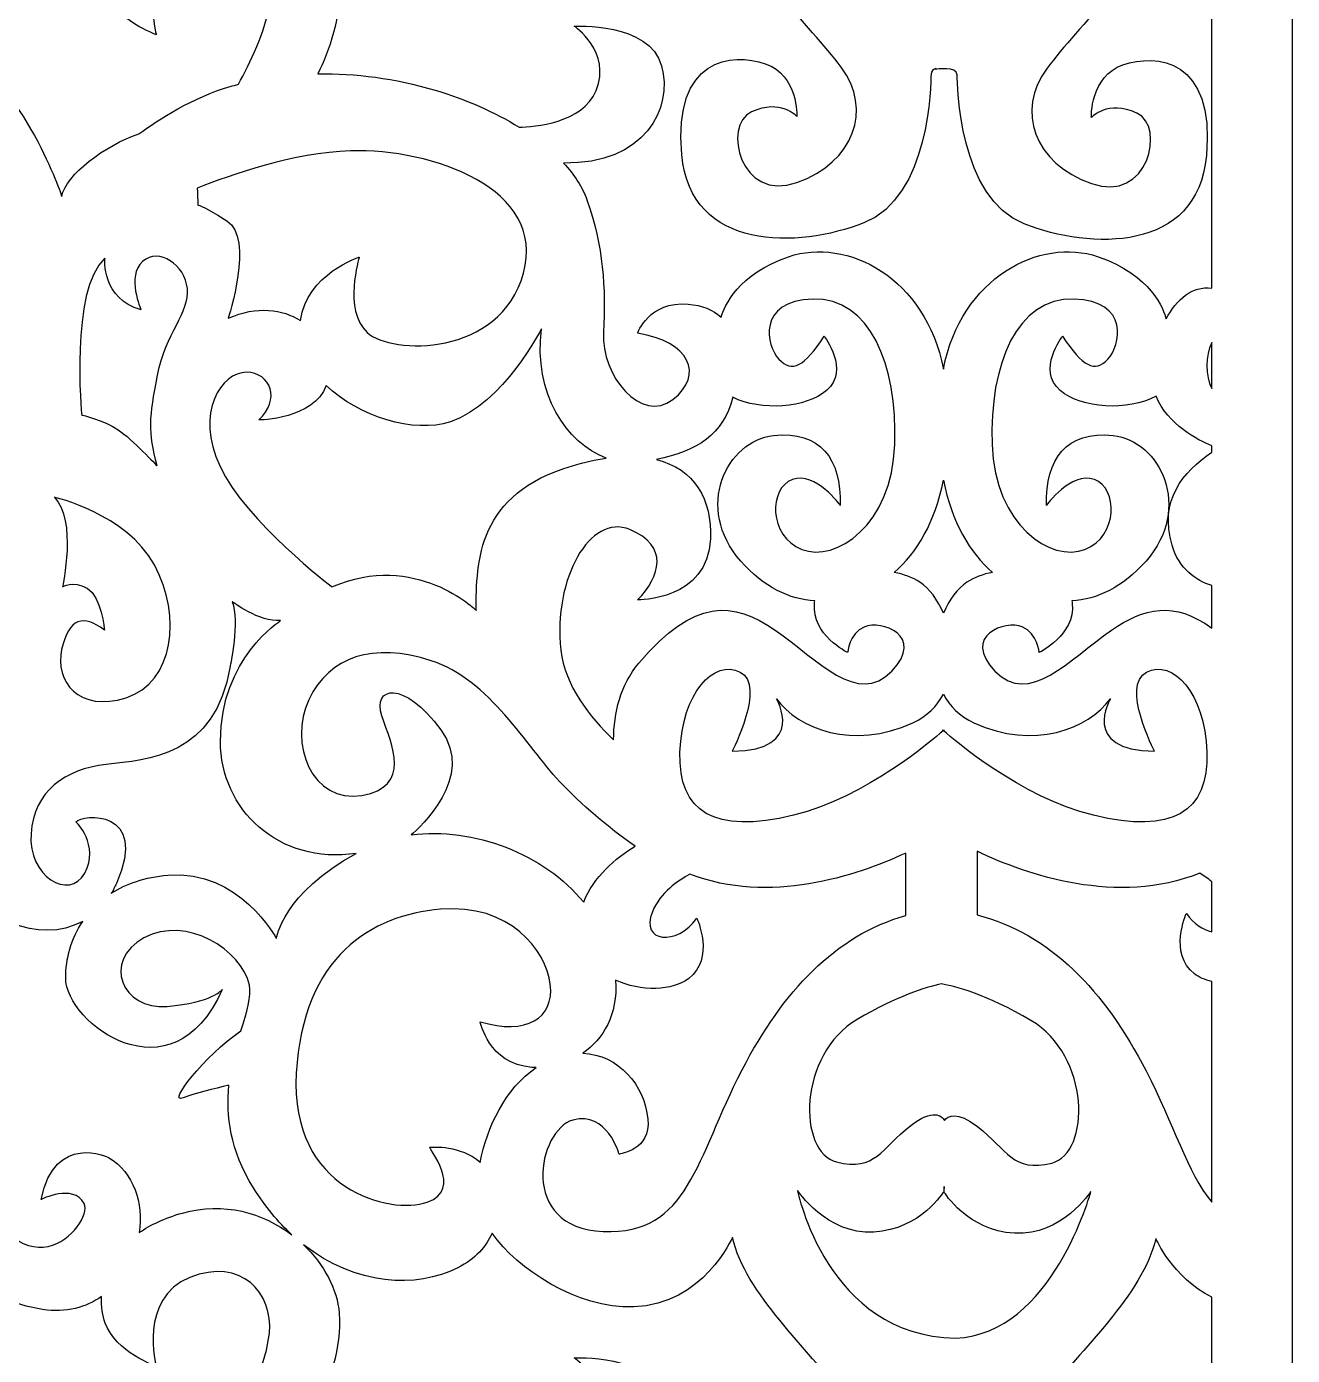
# Model space of a CAD drawing. Header units: centimetres. Extents: x 22.81 to 27, y -9 to -0.08.
# Drawn here: x 25.465 to 27, y -4.485 to -2.873 of the extents above; entities that cross this region are included whole.
import ezdxf

# ---------------------------------------------------------------- set-up
doc = ezdxf.new("R2010")
doc.units = ezdxf.units.CM
doc.header["$MEASUREMENT"] = 0
doc.layers.add('layer 1', color=7, linetype='Continuous')

msp = doc.modelspace()

# ---------------------------------------------------------------- linework, layer by layer
at = {"layer": 'layer 1', "color": 250, "lineweight": 30}
for points, knots in [([(26.99977, -9.0002), (26.99977, -9.0002), (22.8137, -9.0002), (22.8137, -9.0002), (22.8137, -9.0002), (22.8137, -9.0002), (22.8137, -0.08237), (22.8137, -0.08237), (22.8137, -0.08237), (22.8137, -0.08237), (26.99977, -0.08237), (26.99977, -0.08237), (26.99977, -0.08237), (26.99977, -0.08237), (26.99977, -9.0002), (26.99977, -9.0002)], [0, 0, 0, 0, 0.2, 0.2, 0.2, 0.2, 0.4, 0.4, 0.4, 0.4, 0.6, 0.6, 0.6, 0.6, 1, 1, 1, 1]), ([(25.55544, -2.80503), (25.55567, -2.81448), (25.55736, -2.8231), (25.55991, -2.83024), (25.55991, -2.83024), (25.57238, -2.86524), (25.62174, -2.88283), (25.62174, -2.88283), (25.62174, -2.88283), (25.62174, -2.88283), (25.59969, -2.79999), (25.66235, -2.77499), (25.66235, -2.77499), (25.72499, -2.74997), (25.76376, -2.7942), (25.75899, -2.84232), (25.75899, -2.84232), (25.75538, -2.87876), (25.73486, -2.91803), (25.7215, -2.94294), (25.7215, -2.94294), (25.71815, -2.94379), (25.71485, -2.94469), (25.71159, -2.94562), (25.71159, -2.94562), (25.66634, -2.95862), (25.62432, -2.98588), (25.60084, -3.00303), (25.60084, -3.00303), (25.55969, -3.01684), (25.51185, -3.05286), (25.50718, -3.07906), (25.50718, -3.07906), (25.50718, -3.07906), (25.46201, -2.94164), (25.37758, -2.8999), (25.37758, -2.8999), (25.3372, -2.87992), (25.29144, -2.88862), (25.24994, -2.91358), (25.24994, -2.91358), (25.24952, -2.89869), (25.24203, -2.88406), (25.22272, -2.87152), (25.22272, -2.87152), (25.22272, -2.87152), (25.24502, -2.92092), (25.20228, -2.94068), (25.20228, -2.94068), (25.15952, -2.96044), (25.06099, -2.93409), (25.05356, -2.88799), (25.05356, -2.88799), (25.04778, -2.85211), (25.07352, -2.81624), (25.08522, -2.80209), (25.08522, -2.80209), (25.09052, -2.80457), (25.09629, -2.80675), (25.10258, -2.80854), (25.10258, -2.80854), (25.19727, -2.83554), (25.31603, -2.77016), (25.35776, -2.70616), (25.35776, -2.70616), (25.35776, -2.70616), (25.37061, -2.80424), (25.48399, -2.82071), (25.48399, -2.82071), (25.51255, -2.82486), (25.53661, -2.81814), (25.55544, -2.80503)], [0, 0, 0, 0, 0.0526316, 0.0526316, 0.0526316, 0.0526316, 0.1052632, 0.1052632, 0.1052632, 0.1052632, 0.1578947, 0.1578947, 0.1578947, 0.1578947, 0.2105263, 0.2105263, 0.2105263, 0.2105263, 0.2631579, 0.2631579, 0.2631579, 0.2631579, 0.3157895, 0.3157895, 0.3157895, 0.3157895, 0.3684211, 0.3684211, 0.3684211, 0.3684211, 0.4210526, 0.4210526, 0.4210526, 0.4210526, 0.4736842, 0.4736842, 0.4736842, 0.4736842, 0.5263158, 0.5263158, 0.5263158, 0.5263158, 0.5789474, 0.5789474, 0.5789474, 0.5789474, 0.6315789, 0.6315789, 0.6315789, 0.6315789, 0.6842105, 0.6842105, 0.6842105, 0.6842105, 0.7368421, 0.7368421, 0.7368421, 0.7368421, 0.7894737, 0.7894737, 0.7894737, 0.7894737, 0.8421053, 0.8421053, 0.8421053, 0.8421053, 0.8947368, 0.8947368, 0.8947368, 0.8947368, 1, 1, 1, 1]), ([(26.90185, -2.80573), (26.90185, -2.80573), (26.90185, -3.19032), (26.90185, -3.19032), (26.90185, -3.19032), (26.87825, -3.18708), (26.8593, -3.2042), (26.84669, -3.22741), (26.84669, -3.22741), (26.84387, -3.21689), (26.82872, -3.17412), (26.76412, -3.15209), (26.76412, -3.15209), (26.69343, -3.12801), (26.59782, -3.17754), (26.57645, -3.28837), (26.57645, -3.28837), (26.55509, -3.17754), (26.45945, -3.12801), (26.38878, -3.15209), (26.38878, -3.15209), (26.32766, -3.17293), (26.31078, -3.21232), (26.30676, -3.22543), (26.30676, -3.22543), (26.29714, -3.21645), (26.28388, -3.21117), (26.26689, -3.20972), (26.26689, -3.20972), (26.21933, -3.20563), (26.20552, -3.24506), (26.20552, -3.24506), (26.20552, -3.24506), (26.26844, -3.25456), (26.28683, -3.29534), (26.24848, -3.32524), (26.24848, -3.32524), (26.21011, -3.35513), (26.16103, -3.29669), (26.16408, -3.24369), (26.16408, -3.24369), (26.16716, -3.19069), (26.16408, -3.13905), (26.14416, -3.08331), (26.14416, -3.08331), (26.13861, -3.06783), (26.1289, -3.05276), (26.11583, -3.03848), (26.11583, -3.03848), (26.21401, -3.04026), (26.24885, -2.97202), (26.2347, -2.92063), (26.2347, -2.92063), (26.21999, -2.8672), (26.12877, -2.87241), (26.12877, -2.87241), (26.12877, -2.87241), (26.12877, -2.87241), (26.17437, -2.9037), (26.15524, -2.95061), (26.15524, -2.95061), (26.13905, -2.99031), (26.07974, -2.99457), (26.06182, -2.99493), (26.06182, -2.99493), (26.03261, -2.97684), (25.99779, -2.96147), (25.96006, -2.95014), (25.96006, -2.95014), (25.91129, -2.93549), (25.86292, -2.92958), (25.81791, -2.93035), (25.81791, -2.93035), (25.83094, -2.90325), (25.8468, -2.86058), (25.84365, -2.81829), (25.84365, -2.81829), (25.84205, -2.79672), (25.83264, -2.77429), (25.81754, -2.75439), (25.81754, -2.75439), (25.87671, -2.79243), (25.94177, -2.79324), (25.98739, -2.77016), (25.98739, -2.77016), (26.00908, -2.75918), (26.0221, -2.74423), (26.02903, -2.72829), (26.02903, -2.72829), (26.0598, -2.77128), (26.1314, -2.81977), (26.20092, -2.81753), (26.20092, -2.81753), (26.2853, -2.81481), (26.32059, -2.73327), (26.32059, -2.73327), (26.32059, -2.73327), (26.33592, -2.80122), (26.41416, -2.87053), (26.45253, -2.92218), (26.45253, -2.92218), (26.49089, -2.97382), (26.46787, -3.0377), (26.39882, -3.06218), (26.39882, -3.06218), (26.32979, -3.08663), (26.3083, -2.99286), (26.34359, -2.97653), (26.34359, -2.97653), (26.37886, -2.96023), (26.39882, -2.98198), (26.39882, -2.98198), (26.39882, -2.98198), (26.39882, -2.98198), (26.40035, -2.93168), (26.36047, -2.9181), (26.36047, -2.9181), (26.32059, -2.90451), (26.24848, -2.90994), (26.25921, -3.02819), (26.25921, -3.02819), (26.26996, -3.14643), (26.40035, -3.14234), (26.48015, -3.11108), (26.48015, -3.11108), (26.55992, -3.07983), (26.56146, -2.94119), (26.56146, -2.93033), (26.56146, -2.93033), (26.56146, -2.92697), (26.56397, -2.92503), (26.56743, -2.92396), (26.56743, -2.92396), (26.56743, -2.92396), (26.56718, -2.92484), (26.56718, -2.92484), (26.56718, -2.92484), (26.56718, -2.92484), (26.59326, -2.92076), (26.59326, -2.93164), (26.59326, -2.93164), (26.59326, -2.9425), (26.59479, -3.08113), (26.67457, -3.11238), (26.67457, -3.11238), (26.75434, -3.14365), (26.88476, -3.14774), (26.8955, -3.02949), (26.8955, -3.02949), (26.90624, -2.91125), (26.83414, -2.90581), (26.79424, -2.91941), (26.79424, -2.91941), (26.75434, -2.93299), (26.75589, -2.98327), (26.75589, -2.98327), (26.75589, -2.98327), (26.75589, -2.98327), (26.77583, -2.96153), (26.81112, -2.97784), (26.81112, -2.97784), (26.8464, -2.99415), (26.82491, -3.08793), (26.75589, -3.06346), (26.75589, -3.06346), (26.68684, -3.039), (26.66384, -2.97513), (26.70219, -2.92348), (26.70219, -2.92348), (26.74054, -2.87182), (26.81879, -2.80252), (26.83414, -2.73457), (26.83414, -2.73457), (26.83414, -2.73457), (26.85466, -2.78201), (26.90185, -2.80573)], [0, 0, 0, 0, 0.0222222, 0.0222222, 0.0222222, 0.0222222, 0.0444444, 0.0444444, 0.0444444, 0.0444444, 0.0666667, 0.0666667, 0.0666667, 0.0666667, 0.0888889, 0.0888889, 0.0888889, 0.0888889, 0.1111111, 0.1111111, 0.1111111, 0.1111111, 0.1333333, 0.1333333, 0.1333333, 0.1333333, 0.1555556, 0.1555556, 0.1555556, 0.1555556, 0.1777778, 0.1777778, 0.1777778, 0.1777778, 0.2, 0.2, 0.2, 0.2, 0.2222222, 0.2222222, 0.2222222, 0.2222222, 0.2444444, 0.2444444, 0.2444444, 0.2444444, 0.2666667, 0.2666667, 0.2666667, 0.2666667, 0.2888889, 0.2888889, 0.2888889, 0.2888889, 0.3111111, 0.3111111, 0.3111111, 0.3111111, 0.3333333, 0.3333333, 0.3333333, 0.3333333, 0.3555556, 0.3555556, 0.3555556, 0.3555556, 0.3777778, 0.3777778, 0.3777778, 0.3777778, 0.4, 0.4, 0.4, 0.4, 0.4222222, 0.4222222, 0.4222222, 0.4222222, 0.4444444, 0.4444444, 0.4444444, 0.4444444, 0.4666667, 0.4666667, 0.4666667, 0.4666667, 0.4888889, 0.4888889, 0.4888889, 0.4888889, 0.5111111, 0.5111111, 0.5111111, 0.5111111, 0.5333333, 0.5333333, 0.5333333, 0.5333333, 0.5555556, 0.5555556, 0.5555556, 0.5555556, 0.5777778, 0.5777778, 0.5777778, 0.5777778, 0.6, 0.6, 0.6, 0.6, 0.6222222, 0.6222222, 0.6222222, 0.6222222, 0.6444444, 0.6444444, 0.6444444, 0.6444444, 0.6666667, 0.6666667, 0.6666667, 0.6666667, 0.6888889, 0.6888889, 0.6888889, 0.6888889, 0.7111111, 0.7111111, 0.7111111, 0.7111111, 0.7333333, 0.7333333, 0.7333333, 0.7333333, 0.7555556, 0.7555556, 0.7555556, 0.7555556, 0.7777778, 0.7777778, 0.7777778, 0.7777778, 0.8, 0.8, 0.8, 0.8, 0.8222222, 0.8222222, 0.8222222, 0.8222222, 0.8444444, 0.8444444, 0.8444444, 0.8444444, 0.8666667, 0.8666667, 0.8666667, 0.8666667, 0.8888889, 0.8888889, 0.8888889, 0.8888889, 0.9111111, 0.9111111, 0.9111111, 0.9111111, 0.9333333, 0.9333333, 0.9333333, 0.9333333, 0.9555556, 0.9555556, 0.9555556, 0.9555556, 1, 1, 1, 1]), ([(25.79654, -3.22961), (25.77496, -3.21568), (25.74453, -3.2114), (25.70909, -3.22673), (25.70909, -3.22673), (25.70909, -3.22673), (25.74083, -3.12949), (25.70745, -3.10862), (25.70745, -3.10862), (25.67408, -3.08776), (25.67211, -3.08949), (25.67211, -3.08949), (25.67211, -3.08949), (25.67211, -3.08949), (25.67228, -3.08095), (25.67132, -3.06906), (25.67132, -3.06906), (25.71167, -3.05288), (25.78857, -3.02592), (25.85748, -3.02374), (25.85748, -3.02374), (25.95644, -3.02061), (26.09546, -3.06966), (26.06719, -3.17193), (26.06719, -3.17193), (26.03891, -3.27422), (25.90696, -3.27108), (25.87752, -3.24394), (25.87752, -3.24394), (25.84806, -3.21682), (25.868, -3.15265), (25.868, -3.15265), (25.868, -3.15265), (25.868, -3.15265), (25.80461, -3.17285), (25.79654, -3.22961)], [0, 0, 0, 0, 0.1, 0.1, 0.1, 0.1, 0.2, 0.2, 0.2, 0.2, 0.3, 0.3, 0.3, 0.3, 0.4, 0.4, 0.4, 0.4, 0.5, 0.5, 0.5, 0.5, 0.6, 0.6, 0.6, 0.6, 0.7, 0.7, 0.7, 0.7, 0.8, 0.8, 0.8, 0.8, 1, 1, 1, 1]), ([(25.53138, -3.34424), (25.53138, -3.34424), (25.51668, -3.19305), (25.55935, -3.15395), (25.55935, -3.15395), (25.55935, -3.15395), (25.55534, -3.20373), (25.60335, -3.21658), (25.60335, -3.21658), (25.60335, -3.21658), (25.58522, -3.17564), (25.60516, -3.15799), (25.60516, -3.15799), (25.62508, -3.14034), (25.65679, -3.16199), (25.65951, -3.19089), (25.65951, -3.19089), (25.66224, -3.21977), (25.63324, -3.24465), (25.62328, -3.29601), (25.62328, -3.29601), (25.6133, -3.34737), (25.61177, -3.36393), (25.62279, -3.40592), (25.62279, -3.40592), (25.62279, -3.40592), (25.59303, -3.3737), (25.5754, -3.36198), (25.5754, -3.36198), (25.55777, -3.35026), (25.53138, -3.34424), (25.53138, -3.34424)], [0, 0, 0, 0, 0.1111111, 0.1111111, 0.1111111, 0.1111111, 0.2222222, 0.2222222, 0.2222222, 0.2222222, 0.3333333, 0.3333333, 0.3333333, 0.3333333, 0.4444444, 0.4444444, 0.4444444, 0.4444444, 0.5555556, 0.5555556, 0.5555556, 0.5555556, 0.6666667, 0.6666667, 0.6666667, 0.6666667, 0.7777778, 0.7777778, 0.7777778, 0.7777778, 1, 1, 1, 1]), ([(26.17639, -3.73804), (26.14734, -3.71055), (26.11735, -3.67246), (26.11257, -3.62947), (26.11257, -3.62947), (26.10294, -3.54275), (26.14787, -3.46314), (26.19602, -3.48303), (26.19602, -3.48303), (26.24417, -3.50294), (26.23293, -3.5399), (26.20565, -3.56835), (26.20565, -3.56835), (26.20565, -3.56835), (26.2907, -3.56976), (26.29392, -3.49442), (26.29392, -3.49442), (26.29597, -3.44632), (26.2743, -3.40959), (26.22834, -3.39816), (26.22834, -3.39816), (26.27804, -3.38749), (26.3095, -3.3683), (26.32094, -3.32259), (26.32094, -3.32259), (26.35541, -3.33987), (26.41002, -3.33562), (26.43468, -3.31448), (26.43468, -3.31448), (26.46348, -3.28976), (26.4319, -3.24861), (26.4319, -3.24861), (26.4319, -3.24861), (26.40773, -3.28565), (26.39287, -3.29306), (26.37706, -3.27661), (26.37706, -3.27661), (26.36126, -3.26014), (26.35007, -3.20558), (26.4184, -3.20357), (26.4184, -3.20357), (26.48673, -3.20153), (26.52089, -3.28225), (26.51748, -3.3801), (26.51748, -3.3801), (26.51406, -3.47798), (26.44572, -3.52337), (26.40472, -3.50722), (26.40472, -3.50722), (26.36372, -3.49108), (26.36486, -3.43257), (26.39333, -3.42247), (26.39333, -3.42247), (26.42181, -3.41239), (26.45141, -3.45376), (26.45141, -3.45376), (26.45141, -3.45376), (26.45255, -3.39726), (26.4275, -3.36296), (26.37055, -3.36902), (26.37055, -3.36902), (26.31361, -3.37506), (26.27376, -3.45679), (26.33069, -3.52135), (26.33069, -3.52135), (26.35902, -3.55347), (26.39017, -3.56786), (26.42065, -3.56974), (26.42065, -3.56974), (26.42041, -3.57082), (26.42022, -3.57189), (26.42011, -3.573), (26.42011, -3.573), (26.41646, -3.61076), (26.46029, -3.63231), (26.46029, -3.63231), (26.46029, -3.63231), (26.46029, -3.63231), (26.4615, -3.60967), (26.48098, -3.60106), (26.48098, -3.60106), (26.50046, -3.59241), (26.55525, -3.61183), (26.51386, -3.65498), (26.51386, -3.65498), (26.47246, -3.6981), (26.42392, -3.64083), (26.37256, -3.60529), (26.37256, -3.60529), (26.32121, -3.56976), (26.27467, -3.56549), (26.20726, -3.6451), (26.20726, -3.6451), (26.1846, -3.67188), (26.1768, -3.70537), (26.17639, -3.73804)], [0, 0, 0, 0, 0.04, 0.04, 0.04, 0.04, 0.08, 0.08, 0.08, 0.08, 0.12, 0.12, 0.12, 0.12, 0.16, 0.16, 0.16, 0.16, 0.2, 0.2, 0.2, 0.2, 0.24, 0.24, 0.24, 0.24, 0.28, 0.28, 0.28, 0.28, 0.32, 0.32, 0.32, 0.32, 0.36, 0.36, 0.36, 0.36, 0.4, 0.4, 0.4, 0.4, 0.44, 0.44, 0.44, 0.44, 0.48, 0.48, 0.48, 0.48, 0.52, 0.52, 0.52, 0.52, 0.56, 0.56, 0.56, 0.56, 0.6, 0.6, 0.6, 0.6, 0.64, 0.64, 0.64, 0.64, 0.68, 0.68, 0.68, 0.68, 0.72, 0.72, 0.72, 0.72, 0.76, 0.76, 0.76, 0.76, 0.8, 0.8, 0.8, 0.8, 0.84, 0.84, 0.84, 0.84, 0.88, 0.88, 0.88, 0.88, 0.92, 0.92, 0.92, 0.92, 1, 1, 1, 1]), ([(26.90185, -3.38139), (26.90185, -3.38139), (26.90185, -3.38927), (26.90185, -3.38927), (26.90185, -3.38927), (26.86683, -3.41387), (26.8378, -3.44731), (26.85381, -3.50225), (26.85381, -3.50225), (26.86227, -3.53131), (26.88302, -3.54486), (26.90185, -3.55113), (26.90185, -3.55113), (26.90185, -3.55113), (26.90185, -3.60267), (26.90185, -3.60267), (26.90185, -3.60267), (26.85641, -3.56917), (26.81979, -3.57799), (26.78033, -3.60529), (26.78033, -3.60529), (26.72897, -3.64083), (26.68042, -3.6981), (26.63904, -3.65498), (26.63904, -3.65498), (26.59764, -3.61183), (26.65243, -3.59241), (26.67191, -3.60106), (26.67191, -3.60106), (26.69137, -3.60967), (26.6926, -3.63231), (26.6926, -3.63231), (26.6926, -3.63231), (26.6926, -3.63231), (26.73642, -3.61076), (26.73277, -3.573), (26.73277, -3.573), (26.73266, -3.57189), (26.73249, -3.57082), (26.73225, -3.56974), (26.73225, -3.56974), (26.7627, -3.56786), (26.79386, -3.55347), (26.82219, -3.52135), (26.82219, -3.52135), (26.87913, -3.45679), (26.83928, -3.37506), (26.78233, -3.36902), (26.78233, -3.36902), (26.72538, -3.36296), (26.70034, -3.39726), (26.70148, -3.45376), (26.70148, -3.45376), (26.70148, -3.45376), (26.73108, -3.41239), (26.75955, -3.42247), (26.75955, -3.42247), (26.78802, -3.43257), (26.78917, -3.49108), (26.74816, -3.50722), (26.74816, -3.50722), (26.70716, -3.52337), (26.63883, -3.47798), (26.63542, -3.3801), (26.63542, -3.3801), (26.632, -3.28225), (26.66616, -3.20153), (26.7345, -3.20357), (26.7345, -3.20357), (26.80284, -3.20558), (26.79163, -3.26014), (26.77582, -3.27661), (26.77582, -3.27661), (26.76004, -3.29306), (26.74517, -3.28565), (26.72099, -3.24861), (26.72099, -3.24861), (26.72099, -3.24861), (26.68939, -3.28976), (26.71821, -3.31448), (26.71821, -3.31448), (26.74346, -3.33613), (26.8002, -3.34007), (26.83445, -3.32125), (26.83445, -3.32125), (26.84818, -3.356), (26.88576, -3.37476), (26.90185, -3.38139)], [0, 0, 0, 0, 0.0434783, 0.0434783, 0.0434783, 0.0434783, 0.0869565, 0.0869565, 0.0869565, 0.0869565, 0.1304348, 0.1304348, 0.1304348, 0.1304348, 0.173913, 0.173913, 0.173913, 0.173913, 0.2173913, 0.2173913, 0.2173913, 0.2173913, 0.2608696, 0.2608696, 0.2608696, 0.2608696, 0.3043478, 0.3043478, 0.3043478, 0.3043478, 0.3478261, 0.3478261, 0.3478261, 0.3478261, 0.3913043, 0.3913043, 0.3913043, 0.3913043, 0.4347826, 0.4347826, 0.4347826, 0.4347826, 0.4782609, 0.4782609, 0.4782609, 0.4782609, 0.5217391, 0.5217391, 0.5217391, 0.5217391, 0.5652174, 0.5652174, 0.5652174, 0.5652174, 0.6086957, 0.6086957, 0.6086957, 0.6086957, 0.6521739, 0.6521739, 0.6521739, 0.6521739, 0.6956522, 0.6956522, 0.6956522, 0.6956522, 0.7391304, 0.7391304, 0.7391304, 0.7391304, 0.7826087, 0.7826087, 0.7826087, 0.7826087, 0.826087, 0.826087, 0.826087, 0.826087, 0.8695652, 0.8695652, 0.8695652, 0.8695652, 0.9130435, 0.9130435, 0.9130435, 0.9130435, 1, 1, 1, 1]), ([(26.16745, -3.39658), (26.1548, -3.39838), (26.14118, -3.40137), (26.1266, -3.40569), (26.1266, -3.40569), (26.01104, -3.4398), (26.00986, -3.52144), (26.00986, -3.58113), (26.00986, -3.58113), (26.00986, -3.58113), (25.93603, -3.50862), (25.83492, -3.55269), (25.83492, -3.55269), (25.83492, -3.55269), (25.73023, -3.47312), (25.69914, -3.40674), (25.69914, -3.40674), (25.66802, -3.34038), (25.70116, -3.29238), (25.73117, -3.29238), (25.73117, -3.29238), (25.76115, -3.29238), (25.77263, -3.326), (25.74617, -3.3502), (25.74617, -3.3502), (25.74617, -3.3502), (25.81342, -3.34952), (25.8279, -3.30833), (25.8279, -3.30833), (25.86735, -3.34593), (25.93439, -3.36729), (25.97846, -3.35242), (25.97846, -3.35242), (26.0429, -3.33066), (26.08892, -3.23963), (26.08892, -3.23963), (26.08892, -3.23963), (26.07947, -3.31818), (26.11921, -3.37817), (26.16745, -3.39658)], [0, 0, 0, 0, 0.0909091, 0.0909091, 0.0909091, 0.0909091, 0.1818182, 0.1818182, 0.1818182, 0.1818182, 0.2727273, 0.2727273, 0.2727273, 0.2727273, 0.3636364, 0.3636364, 0.3636364, 0.3636364, 0.4545455, 0.4545455, 0.4545455, 0.4545455, 0.5454545, 0.5454545, 0.5454545, 0.5454545, 0.6363636, 0.6363636, 0.6363636, 0.6363636, 0.7272727, 0.7272727, 0.7272727, 0.7272727, 0.8181818, 0.8181818, 0.8181818, 0.8181818, 1, 1, 1, 1]), ([(26.90185, -3.25622), (26.90185, -3.25622), (26.90185, -3.31185), (26.90185, -3.31185), (26.90185, -3.31185), (26.89403, -3.2968), (26.89418, -3.27186), (26.90185, -3.25622)], [0, 0, 0, 0, 0.3333333, 0.3333333, 0.3333333, 0.3333333, 1, 1, 1, 1]), ([(26.57645, -3.42302), (26.56644, -3.47403), (26.54452, -3.51144), (26.5168, -3.53506), (26.5168, -3.53506), (26.5282, -3.53725), (26.53893, -3.54119), (26.54794, -3.54713), (26.54794, -3.54713), (26.55944, -3.55469), (26.56942, -3.56814), (26.57645, -3.58439), (26.57645, -3.58439), (26.58347, -3.56814), (26.59345, -3.55469), (26.60494, -3.54713), (26.60494, -3.54713), (26.61395, -3.54119), (26.62469, -3.53725), (26.63608, -3.53506), (26.63608, -3.53506), (26.60838, -3.51144), (26.58647, -3.47403), (26.57645, -3.42302)], [0, 0, 0, 0, 0.1428571, 0.1428571, 0.1428571, 0.1428571, 0.2857143, 0.2857143, 0.2857143, 0.2857143, 0.4285714, 0.4285714, 0.4285714, 0.4285714, 0.5714286, 0.5714286, 0.5714286, 0.5714286, 0.7142857, 0.7142857, 0.7142857, 0.7142857, 1, 1, 1, 1]), ([(25.50817, -3.55237), (25.50817, -3.55237), (25.5258, -3.47132), (25.49824, -3.44398), (25.49824, -3.44398), (25.49824, -3.44398), (25.58532, -3.46352), (25.61948, -3.52601), (25.61948, -3.52601), (25.65367, -3.5885), (25.64263, -3.66856), (25.58532, -3.68713), (25.58532, -3.68713), (25.52801, -3.70566), (25.49824, -3.66662), (25.50706, -3.62853), (25.50706, -3.62853), (25.51589, -3.59044), (25.53352, -3.58558), (25.55889, -3.6051), (25.55889, -3.6051), (25.55889, -3.6051), (25.55556, -3.5641), (25.53794, -3.55433), (25.53794, -3.55433), (25.5203, -3.54457), (25.50817, -3.55237), (25.50817, -3.55237)], [0, 0, 0, 0, 0.125, 0.125, 0.125, 0.125, 0.25, 0.25, 0.25, 0.25, 0.375, 0.375, 0.375, 0.375, 0.5, 0.5, 0.5, 0.5, 0.625, 0.625, 0.625, 0.625, 0.75, 0.75, 0.75, 0.75, 1, 1, 1, 1]), ([(25.5673, -3.92433), (25.56953, -3.92058), (25.57158, -3.91658), (25.57342, -3.91234), (25.57342, -3.91234), (25.61331, -3.82129), (25.53201, -3.82809), (25.52433, -3.83759), (25.52433, -3.83759), (25.52433, -3.83759), (25.55359, -3.8661), (25.53501, -3.89984), (25.53501, -3.89984), (25.51642, -3.9336), (25.46623, -3.90397), (25.46995, -3.8521), (25.46995, -3.8521), (25.47366, -3.80023), (25.51084, -3.77388), (25.56103, -3.76813), (25.56103, -3.76813), (25.61122, -3.76236), (25.69309, -3.75877), (25.71149, -3.64869), (25.71149, -3.64869), (25.71149, -3.64869), (25.72316, -3.59461), (25.71376, -3.57061), (25.71376, -3.57061), (25.71376, -3.57061), (25.74673, -3.59566), (25.77266, -3.59356), (25.77266, -3.59356), (25.77266, -3.59356), (25.6996, -3.63913), (25.6996, -3.74004), (25.6996, -3.74004), (25.6996, -3.82268), (25.76998, -3.88976), (25.86442, -3.87604), (25.86442, -3.87604), (25.77488, -3.92439), (25.76752, -3.97919), (25.76752, -3.97919), (25.76752, -3.97919), (25.76752, -3.97919), (25.72258, -3.89533), (25.63593, -3.90244), (25.63593, -3.90244), (25.6081, -3.90471), (25.58536, -3.9127), (25.5673, -3.92433)], [0, 0, 0, 0, 0.0714286, 0.0714286, 0.0714286, 0.0714286, 0.1428571, 0.1428571, 0.1428571, 0.1428571, 0.2142857, 0.2142857, 0.2142857, 0.2142857, 0.2857143, 0.2857143, 0.2857143, 0.2857143, 0.3571429, 0.3571429, 0.3571429, 0.3571429, 0.4285714, 0.4285714, 0.4285714, 0.4285714, 0.5, 0.5, 0.5, 0.5, 0.5714286, 0.5714286, 0.5714286, 0.5714286, 0.6428571, 0.6428571, 0.6428571, 0.6428571, 0.7142857, 0.7142857, 0.7142857, 0.7142857, 0.7857143, 0.7857143, 0.7857143, 0.7857143, 0.8571429, 0.8571429, 0.8571429, 0.8571429, 1, 1, 1, 1]), ([(26.14021, -3.93522), (26.09224, -3.87648), (26.00644, -3.84344), (25.93104, -3.85355), (25.93104, -3.85355), (25.94067, -3.84533), (26.0093, -3.78354), (25.96706, -3.72616), (25.96706, -3.72616), (25.9217, -3.66456), (25.88339, -3.67348), (25.89549, -3.70921), (25.89549, -3.70921), (25.9076, -3.74492), (25.93178, -3.79492), (25.87129, -3.80563), (25.87129, -3.80563), (25.81082, -3.81634), (25.7816, -3.74224), (25.80681, -3.68955), (25.80681, -3.68955), (25.83199, -3.63687), (25.88468, -3.61952), (25.9553, -3.64226), (25.9553, -3.64226), (26.0259, -3.66501), (26.07085, -3.74604), (26.11096, -3.78869), (26.11096, -3.78869), (26.13755, -3.81695), (26.16977, -3.84457), (26.20249, -3.86703), (26.20249, -3.86703), (26.17951, -3.88148), (26.15161, -3.90497), (26.14021, -3.93522)], [0, 0, 0, 0, 0.1, 0.1, 0.1, 0.1, 0.2, 0.2, 0.2, 0.2, 0.3, 0.3, 0.3, 0.3, 0.4, 0.4, 0.4, 0.4, 0.5, 0.5, 0.5, 0.5, 0.6, 0.6, 0.6, 0.6, 0.7, 0.7, 0.7, 0.7, 0.8, 0.8, 0.8, 0.8, 1, 1, 1, 1]), ([(26.57645, -3.6829), (26.56881, -3.69731), (26.55682, -3.70956), (26.53942, -3.71751), (26.53942, -3.71751), (26.46638, -3.75095), (26.40063, -3.72507), (26.37385, -3.68839), (26.37385, -3.68839), (26.37385, -3.68839), (26.4116, -3.75095), (26.32029, -3.75202), (26.32029, -3.75202), (26.32029, -3.75202), (26.36168, -3.67223), (26.33002, -3.65606), (26.33002, -3.65606), (26.29838, -3.63988), (26.25942, -3.68086), (26.25698, -3.7531), (26.25698, -3.7531), (26.25454, -3.82536), (26.29838, -3.85339), (26.39455, -3.82966), (26.39455, -3.82966), (26.4833, -3.80777), (26.56376, -3.73813), (26.57565, -3.72751), (26.57565, -3.72751), (26.57565, -3.72751), (26.57574, -3.72616), (26.57574, -3.72616), (26.57574, -3.72616), (26.57574, -3.72616), (26.57598, -3.72638), (26.57645, -3.7268), (26.57645, -3.7268), (26.57692, -3.72638), (26.57717, -3.72616), (26.57717, -3.72616), (26.57717, -3.72616), (26.57717, -3.72616), (26.57723, -3.72751), (26.57723, -3.72751), (26.57723, -3.72751), (26.58908, -3.7381), (26.66955, -3.80776), (26.75834, -3.82966), (26.75834, -3.82966), (26.85451, -3.85339), (26.89834, -3.82536), (26.89591, -3.7531), (26.89591, -3.7531), (26.89347, -3.68086), (26.85451, -3.63988), (26.82285, -3.65606), (26.82285, -3.65606), (26.79121, -3.67223), (26.8326, -3.75202), (26.8326, -3.75202), (26.8326, -3.75202), (26.74129, -3.75095), (26.77904, -3.68839), (26.77904, -3.68839), (26.77904, -3.68839), (26.75225, -3.72507), (26.68651, -3.75095), (26.61346, -3.71751), (26.61346, -3.71751), (26.59608, -3.70956), (26.58407, -3.69731), (26.57645, -3.6829)], [0, 0, 0, 0, 0.0526316, 0.0526316, 0.0526316, 0.0526316, 0.1052632, 0.1052632, 0.1052632, 0.1052632, 0.1578947, 0.1578947, 0.1578947, 0.1578947, 0.2105263, 0.2105263, 0.2105263, 0.2105263, 0.2631579, 0.2631579, 0.2631579, 0.2631579, 0.3157895, 0.3157895, 0.3157895, 0.3157895, 0.3684211, 0.3684211, 0.3684211, 0.3684211, 0.4210526, 0.4210526, 0.4210526, 0.4210526, 0.4736842, 0.4736842, 0.4736842, 0.4736842, 0.5263158, 0.5263158, 0.5263158, 0.5263158, 0.5789474, 0.5789474, 0.5789474, 0.5789474, 0.6315789, 0.6315789, 0.6315789, 0.6315789, 0.6842105, 0.6842105, 0.6842105, 0.6842105, 0.7368421, 0.7368421, 0.7368421, 0.7368421, 0.7894737, 0.7894737, 0.7894737, 0.7894737, 0.8421053, 0.8421053, 0.8421053, 0.8421053, 0.8947368, 0.8947368, 0.8947368, 0.8947368, 1, 1, 1, 1]), ([(25.78635, -4.33872), (25.75133, -4.31213), (25.70377, -4.29801), (25.65345, -4.31223), (25.65345, -4.31223), (25.63193, -4.31831), (25.61474, -4.3265), (25.60116, -4.33594), (25.60116, -4.33594), (25.60618, -4.30014), (25.59485, -4.26353), (25.56392, -4.24481), (25.56392, -4.24481), (25.56392, -4.24481), (25.49887, -4.21354), (25.48214, -4.29586), (25.48214, -4.29586), (25.48214, -4.29586), (25.52116, -4.27611), (25.53418, -4.3008), (25.53418, -4.3008), (25.54719, -4.32549), (25.45239, -4.43418), (25.39105, -4.24153), (25.39105, -4.24153), (25.39105, -4.24153), (25.36875, -4.08675), (25.32228, -4.04229), (25.32228, -4.04229), (25.2758, -3.99783), (25.24793, -3.95007), (25.27395, -3.90067), (25.27395, -3.90067), (25.29847, -3.85409), (25.33459, -3.83242), (25.39005, -3.83975), (25.39005, -3.83975), (25.38584, -3.85776), (25.38486, -3.87644), (25.38933, -3.89468), (25.38933, -3.89468), (25.40447, -3.95659), (25.47973, -3.98715), (25.53255, -3.95845), (25.53255, -3.95845), (25.51852, -3.9795), (25.51193, -4.00394), (25.51193, -4.02702), (25.51193, -4.02702), (25.51193, -4.08203), (25.64098, -4.178), (25.70185, -4.04104), (25.70185, -4.04104), (25.70185, -4.04104), (25.68967, -4.05721), (25.6349, -4.06154), (25.6349, -4.06154), (25.5801, -4.06585), (25.55575, -4.00654), (25.60689, -3.9785), (25.60689, -3.9785), (25.65803, -3.95046), (25.7262, -3.99359), (25.73471, -4.03565), (25.73471, -4.03565), (25.73749, -4.04936), (25.73149, -4.06823), (25.72456, -4.09134), (25.72456, -4.09134), (25.68011, -4.12174), (25.63419, -4.18057), (25.65436, -4.17261), (25.65436, -4.17261), (25.66779, -4.16733), (25.69269, -4.16123), (25.70992, -4.1573), (25.70992, -4.1573), (25.70622, -4.19389), (25.71111, -4.23587), (25.73958, -4.28152), (25.73958, -4.28152), (25.75381, -4.30434), (25.76961, -4.32328), (25.78635, -4.33872)], [0, 0, 0, 0, 0.0454545, 0.0454545, 0.0454545, 0.0454545, 0.0909091, 0.0909091, 0.0909091, 0.0909091, 0.1363636, 0.1363636, 0.1363636, 0.1363636, 0.1818182, 0.1818182, 0.1818182, 0.1818182, 0.2272727, 0.2272727, 0.2272727, 0.2272727, 0.2727273, 0.2727273, 0.2727273, 0.2727273, 0.3181818, 0.3181818, 0.3181818, 0.3181818, 0.3636364, 0.3636364, 0.3636364, 0.3636364, 0.4090909, 0.4090909, 0.4090909, 0.4090909, 0.4545455, 0.4545455, 0.4545455, 0.4545455, 0.5, 0.5, 0.5, 0.5, 0.5454545, 0.5454545, 0.5454545, 0.5454545, 0.5909091, 0.5909091, 0.5909091, 0.5909091, 0.6363636, 0.6363636, 0.6363636, 0.6363636, 0.6818182, 0.6818182, 0.6818182, 0.6818182, 0.7272727, 0.7272727, 0.7272727, 0.7272727, 0.7727273, 0.7727273, 0.7727273, 0.7727273, 0.8181818, 0.8181818, 0.8181818, 0.8181818, 0.8636364, 0.8636364, 0.8636364, 0.8636364, 0.9090909, 0.9090909, 0.9090909, 0.9090909, 1, 1, 1, 1]), ([(26.13905, -4.11827), (26.1636, -4.10132), (26.18187, -4.07202), (26.1788, -4.02969), (26.1788, -4.02969), (26.20952, -4.04413), (26.24845, -4.0425), (26.2676, -4.02788), (26.2676, -4.02788), (26.29957, -4.00346), (26.27753, -3.95465), (26.27753, -3.95465), (26.27753, -3.95465), (26.25326, -3.98881), (26.20807, -3.98395), (26.2235, -3.94684), (26.2235, -3.94684), (26.23329, -3.92329), (26.25461, -3.90878), (26.2689, -3.90132), (26.2689, -3.90132), (26.36583, -3.93806), (26.47003, -3.90384), (26.53077, -3.87559), (26.53077, -3.87559), (26.53077, -3.87559), (26.53077, -3.95121), (26.53077, -3.95121), (26.53077, -3.95121), (26.44511, -3.97565), (26.38192, -4.04323), (26.33245, -4.13841), (26.33245, -4.13841), (26.27627, -4.24647), (26.26823, -4.33889), (26.16394, -4.33462), (26.16394, -4.33462), (26.0596, -4.33035), (26.08529, -4.21094), (26.12702, -4.19955), (26.12702, -4.19955), (26.16873, -4.18819), (26.18318, -4.2408), (26.18318, -4.2408), (26.18318, -4.2408), (26.18318, -4.2408), (26.22251, -4.23561), (26.21795, -4.19828), (26.21795, -4.19828), (26.21454, -4.15746), (26.18231, -4.12002), (26.13905, -4.11827)], [0, 0, 0, 0, 0.0714286, 0.0714286, 0.0714286, 0.0714286, 0.1428571, 0.1428571, 0.1428571, 0.1428571, 0.2142857, 0.2142857, 0.2142857, 0.2142857, 0.2857143, 0.2857143, 0.2857143, 0.2857143, 0.3571429, 0.3571429, 0.3571429, 0.3571429, 0.4285714, 0.4285714, 0.4285714, 0.4285714, 0.5, 0.5, 0.5, 0.5, 0.5714286, 0.5714286, 0.5714286, 0.5714286, 0.6428571, 0.6428571, 0.6428571, 0.6428571, 0.7142857, 0.7142857, 0.7142857, 0.7142857, 0.7857143, 0.7857143, 0.7857143, 0.7857143, 0.8571429, 0.8571429, 0.8571429, 0.8571429, 1, 1, 1, 1]), ([(26.90185, -3.9103), (26.90185, -3.9103), (26.90185, -3.97098), (26.90185, -3.97098), (26.90185, -3.97098), (26.89145, -3.96851), (26.87994, -3.96126), (26.87116, -3.94889), (26.87116, -3.94889), (26.87116, -3.94889), (26.84912, -3.99771), (26.88109, -4.02211), (26.88109, -4.02211), (26.88659, -4.02632), (26.89373, -4.02947), (26.90185, -4.03146), (26.90185, -4.03146), (26.90185, -4.03146), (26.90185, -4.29892), (26.90185, -4.29892), (26.90185, -4.29892), (26.87208, -4.26278), (26.8557, -4.20403), (26.82227, -4.13974), (26.82227, -4.13974), (26.77153, -4.04213), (26.70639, -3.97354), (26.61738, -3.9507), (26.61738, -3.9507), (26.61738, -3.9507), (26.61738, -3.87335), (26.61738, -3.87335), (26.61738, -3.87335), (26.67803, -3.90232), (26.78704, -3.93993), (26.88752, -3.89999), (26.88752, -3.89999), (26.89213, -3.9028), (26.89704, -3.90623), (26.90185, -3.9103)], [0, 0, 0, 0, 0.0909091, 0.0909091, 0.0909091, 0.0909091, 0.1818182, 0.1818182, 0.1818182, 0.1818182, 0.2727273, 0.2727273, 0.2727273, 0.2727273, 0.3636364, 0.3636364, 0.3636364, 0.3636364, 0.4545455, 0.4545455, 0.4545455, 0.4545455, 0.5454545, 0.5454545, 0.5454545, 0.5454545, 0.6363636, 0.6363636, 0.6363636, 0.6363636, 0.7272727, 0.7272727, 0.7272727, 0.7272727, 0.8181818, 0.8181818, 0.8181818, 0.8181818, 1, 1, 1, 1]), ([(26.01476, -4.25082), (26.01473, -4.2508), (26.01469, -4.25077), (26.01468, -4.25073), (26.01468, -4.25073), (25.9906, -4.22941), (25.9569, -4.23227), (25.95369, -4.23227), (25.95369, -4.23227), (25.95048, -4.23227), (25.99541, -4.28344), (25.95048, -4.29907), (25.95048, -4.29907), (25.90555, -4.3147), (25.78358, -4.28487), (25.79159, -4.14269), (25.79159, -4.14269), (25.79962, -4.00052), (25.88307, -3.95076), (25.96653, -3.94366), (25.96653, -3.94366), (26.04998, -3.93654), (26.09492, -3.99342), (26.09972, -4.03464), (26.09972, -4.03464), (26.10453, -4.07586), (26.07085, -4.0972), (26.01468, -4.08015), (26.01468, -4.08015), (26.01468, -4.08015), (26.0243, -4.13131), (26.07726, -4.13558), (26.07726, -4.13558), (26.07897, -4.13572), (26.08071, -4.1358), (26.08248, -4.13581), (26.08248, -4.13581), (26.04525, -4.16102), (26.02255, -4.20856), (26.01476, -4.25082)], [0, 0, 0, 0, 0.0909091, 0.0909091, 0.0909091, 0.0909091, 0.1818182, 0.1818182, 0.1818182, 0.1818182, 0.2727273, 0.2727273, 0.2727273, 0.2727273, 0.3636364, 0.3636364, 0.3636364, 0.3636364, 0.4545455, 0.4545455, 0.4545455, 0.4545455, 0.5454545, 0.5454545, 0.5454545, 0.5454545, 0.6363636, 0.6363636, 0.6363636, 0.6363636, 0.7272727, 0.7272727, 0.7272727, 0.7272727, 0.8181818, 0.8181818, 0.8181818, 0.8181818, 1, 1, 1, 1]), ([(26.5741, -4.0343), (26.59038, -4.0372), (26.62897, -4.0469), (26.68265, -4.07859), (26.68265, -4.07859), (26.75487, -4.12126), (26.7553, -4.2397), (26.70782, -4.25155), (26.70782, -4.25155), (26.66035, -4.26341), (26.65425, -4.2354), (26.61771, -4.20735), (26.61771, -4.20735), (26.59293, -4.18831), (26.58217, -4.19413), (26.57781, -4.19983), (26.57781, -4.19983), (26.57414, -4.19388), (26.5637, -4.18553), (26.53698, -4.20605), (26.53698, -4.20605), (26.50046, -4.23409), (26.49438, -4.26212), (26.4469, -4.25026), (26.4469, -4.25026), (26.39941, -4.2384), (26.39984, -4.11994), (26.47206, -4.07729), (26.47206, -4.07729), (26.51953, -4.04927), (26.55521, -4.03845), (26.5741, -4.0343)], [0, 0, 0, 0, 0.1111111, 0.1111111, 0.1111111, 0.1111111, 0.2222222, 0.2222222, 0.2222222, 0.2222222, 0.3333333, 0.3333333, 0.3333333, 0.3333333, 0.4444444, 0.4444444, 0.4444444, 0.4444444, 0.5555556, 0.5555556, 0.5555556, 0.5555556, 0.6666667, 0.6666667, 0.6666667, 0.6666667, 0.7777778, 0.7777778, 0.7777778, 0.7777778, 1, 1, 1, 1]), ([(26.57735, -4.27989), (26.57735, -4.27989), (26.57756, -4.28715), (26.57756, -4.28715), (26.57756, -4.28715), (26.57756, -4.28715), (26.60555, -4.33353), (26.66277, -4.33676), (26.66277, -4.33676), (26.71998, -4.34), (26.7553, -4.28608), (26.7553, -4.28608), (26.7553, -4.28608), (26.7553, -4.28608), (26.70876, -4.4596), (26.59117, -4.46397), (26.59117, -4.46397), (26.59117, -4.46397), (26.59117, -4.46391), (26.59117, -4.46391), (26.59117, -4.46391), (26.43496, -4.46162), (26.39941, -4.28477), (26.39941, -4.28477), (26.39941, -4.28477), (26.39941, -4.28477), (26.43471, -4.33868), (26.49194, -4.33546), (26.49194, -4.33546), (26.54916, -4.33222), (26.57717, -4.28584), (26.57717, -4.28584), (26.57717, -4.28584), (26.57717, -4.28584), (26.57735, -4.27989), (26.57735, -4.27989)], [0, 0, 0, 0, 0.1, 0.1, 0.1, 0.1, 0.2, 0.2, 0.2, 0.2, 0.3, 0.3, 0.3, 0.3, 0.4, 0.4, 0.4, 0.4, 0.5, 0.5, 0.5, 0.5, 0.6, 0.6, 0.6, 0.6, 0.7, 0.7, 0.7, 0.7, 0.8, 0.8, 0.8, 0.8, 1, 1, 1, 1]), ([(25.55554, -4.4135), (25.55492, -4.42569), (25.55675, -4.43686), (25.55991, -4.44573), (25.55991, -4.44573), (25.57238, -4.48072), (25.62174, -4.49831), (25.62174, -4.49831), (25.62174, -4.49831), (25.62174, -4.49831), (25.59969, -4.41547), (25.66235, -4.39047), (25.66235, -4.39047), (25.72499, -4.36545), (25.76376, -4.40968), (25.75899, -4.4578), (25.75899, -4.4578), (25.75538, -4.49424), (25.73486, -4.53351), (25.7215, -4.55842), (25.7215, -4.55842), (25.71815, -4.55928), (25.71485, -4.56017), (25.71159, -4.5611), (25.71159, -4.5611), (25.66634, -4.5741), (25.62432, -4.60136), (25.60084, -4.61851), (25.60084, -4.61851), (25.55969, -4.63232), (25.51185, -4.66834), (25.50718, -4.69454), (25.50718, -4.69454), (25.50718, -4.69454), (25.46201, -4.55712), (25.37758, -4.51538), (25.37758, -4.51538), (25.3372, -4.4954), (25.29144, -4.5041), (25.24994, -4.52906), (25.24994, -4.52906), (25.24952, -4.51417), (25.24203, -4.49954), (25.22272, -4.487), (25.22272, -4.487), (25.22272, -4.487), (25.24502, -4.5364), (25.20228, -4.55617), (25.20228, -4.55617), (25.15952, -4.57592), (25.06099, -4.54958), (25.05356, -4.50348), (25.05356, -4.50348), (25.04686, -4.46188), (25.08251, -4.42029), (25.08955, -4.41256), (25.08955, -4.41256), (25.09363, -4.41425), (25.09796, -4.41577), (25.10258, -4.41708), (25.10258, -4.41708), (25.19727, -4.44409), (25.31603, -4.3787), (25.35776, -4.3147), (25.35776, -4.3147), (25.35776, -4.3147), (25.37061, -4.41278), (25.48399, -4.42925), (25.48399, -4.42925), (25.5126, -4.43341), (25.5367, -4.42665), (25.55554, -4.4135)], [0, 0, 0, 0, 0.0526316, 0.0526316, 0.0526316, 0.0526316, 0.1052632, 0.1052632, 0.1052632, 0.1052632, 0.1578947, 0.1578947, 0.1578947, 0.1578947, 0.2105263, 0.2105263, 0.2105263, 0.2105263, 0.2631579, 0.2631579, 0.2631579, 0.2631579, 0.3157895, 0.3157895, 0.3157895, 0.3157895, 0.3684211, 0.3684211, 0.3684211, 0.3684211, 0.4210526, 0.4210526, 0.4210526, 0.4210526, 0.4736842, 0.4736842, 0.4736842, 0.4736842, 0.5263158, 0.5263158, 0.5263158, 0.5263158, 0.5789474, 0.5789474, 0.5789474, 0.5789474, 0.6315789, 0.6315789, 0.6315789, 0.6315789, 0.6842105, 0.6842105, 0.6842105, 0.6842105, 0.7368421, 0.7368421, 0.7368421, 0.7368421, 0.7894737, 0.7894737, 0.7894737, 0.7894737, 0.8421053, 0.8421053, 0.8421053, 0.8421053, 0.8947368, 0.8947368, 0.8947368, 0.8947368, 1, 1, 1, 1]), ([(26.90185, -4.41427), (26.90185, -4.41427), (26.90185, -4.8058), (26.90185, -4.8058), (26.90185, -4.8058), (26.87825, -4.80256), (26.8593, -4.81968), (26.84669, -4.84288), (26.84669, -4.84288), (26.84387, -4.83237), (26.82872, -4.7896), (26.76412, -4.76757), (26.76412, -4.76757), (26.69343, -4.7435), (26.59782, -4.79302), (26.57645, -4.90385), (26.57645, -4.90385), (26.55509, -4.79302), (26.45945, -4.7435), (26.38878, -4.76757), (26.38878, -4.76757), (26.32766, -4.78841), (26.31078, -4.8278), (26.30676, -4.84091), (26.30676, -4.84091), (26.29714, -4.83193), (26.28388, -4.82665), (26.26689, -4.8252), (26.26689, -4.8252), (26.21933, -4.82111), (26.20552, -4.86054), (26.20552, -4.86054), (26.20552, -4.86054), (26.26844, -4.87005), (26.28683, -4.91082), (26.24848, -4.94072), (26.24848, -4.94072), (26.21011, -4.97061), (26.16103, -4.91218), (26.16408, -4.85917), (26.16408, -4.85917), (26.16716, -4.80618), (26.16408, -4.75453), (26.14416, -4.6988), (26.14416, -4.6988), (26.13861, -4.68331), (26.1289, -4.66824), (26.11583, -4.65396), (26.11583, -4.65396), (26.21401, -4.65574), (26.24885, -4.5875), (26.2347, -4.53611), (26.2347, -4.53611), (26.21999, -4.48268), (26.12877, -4.48789), (26.12877, -4.48789), (26.12877, -4.48789), (26.12877, -4.48789), (26.17437, -4.51918), (26.15524, -4.56609), (26.15524, -4.56609), (26.13905, -4.6058), (26.07974, -4.61005), (26.06182, -4.61041), (26.06182, -4.61041), (26.03261, -4.59232), (25.99779, -4.57695), (25.96006, -4.56563), (25.96006, -4.56563), (25.91129, -4.55097), (25.86292, -4.54506), (25.81791, -4.54583), (25.81791, -4.54583), (25.83094, -4.51873), (25.8468, -4.47607), (25.84365, -4.43377), (25.84365, -4.43377), (25.84151, -4.40489), (25.82537, -4.37447), (25.80031, -4.35062), (25.80031, -4.35062), (25.86376, -4.40058), (25.93728, -4.40405), (25.98739, -4.3787), (25.98739, -4.3787), (26.00908, -4.36772), (26.0221, -4.35277), (26.02903, -4.33683), (26.02903, -4.33683), (26.0598, -4.37982), (26.1314, -4.42831), (26.20092, -4.42608), (26.20092, -4.42608), (26.2853, -4.42335), (26.32059, -4.34181), (26.32059, -4.34181), (26.32059, -4.34181), (26.33592, -4.40976), (26.41416, -4.47907), (26.45253, -4.53072), (26.45253, -4.53072), (26.49089, -4.58236), (26.46787, -4.64624), (26.39882, -4.67072), (26.39882, -4.67072), (26.32979, -4.69518), (26.3083, -4.6014), (26.34359, -4.58507), (26.34359, -4.58507), (26.37886, -4.56877), (26.39882, -4.59052), (26.39882, -4.59052), (26.39882, -4.59052), (26.39882, -4.59052), (26.40035, -4.54023), (26.36047, -4.52664), (26.36047, -4.52664), (26.32059, -4.51305), (26.24848, -4.51849), (26.25921, -4.63673), (26.25921, -4.63673), (26.26996, -4.75497), (26.40035, -4.75088), (26.48015, -4.71962), (26.48015, -4.71962), (26.55992, -4.68837), (26.56146, -4.54973), (26.56146, -4.53887), (26.56146, -4.53887), (26.56146, -4.53551), (26.56397, -4.53357), (26.56743, -4.5325), (26.56743, -4.5325), (26.56743, -4.5325), (26.56718, -4.53338), (26.56718, -4.53338), (26.56718, -4.53338), (26.56718, -4.53338), (26.59326, -4.5293), (26.59326, -4.54018), (26.59326, -4.54018), (26.59326, -4.55104), (26.59479, -4.68967), (26.67457, -4.72093), (26.67457, -4.72093), (26.75434, -4.75219), (26.88476, -4.75628), (26.8955, -4.63803), (26.8955, -4.63803), (26.90624, -4.51979), (26.83414, -4.51436), (26.79424, -4.52795), (26.79424, -4.52795), (26.75434, -4.54154), (26.75589, -4.59181), (26.75589, -4.59181), (26.75589, -4.59181), (26.75589, -4.59181), (26.77583, -4.57007), (26.81112, -4.58638), (26.81112, -4.58638), (26.8464, -4.60269), (26.82491, -4.69647), (26.75589, -4.672), (26.75589, -4.672), (26.68684, -4.64754), (26.66384, -4.58367), (26.70219, -4.53202), (26.70219, -4.53202), (26.74054, -4.48036), (26.81879, -4.41106), (26.83414, -4.34311), (26.83414, -4.34311), (26.83414, -4.34311), (26.85466, -4.39055), (26.90185, -4.41427)], [0, 0, 0, 0, 0.0222222, 0.0222222, 0.0222222, 0.0222222, 0.0444444, 0.0444444, 0.0444444, 0.0444444, 0.0666667, 0.0666667, 0.0666667, 0.0666667, 0.0888889, 0.0888889, 0.0888889, 0.0888889, 0.1111111, 0.1111111, 0.1111111, 0.1111111, 0.1333333, 0.1333333, 0.1333333, 0.1333333, 0.1555556, 0.1555556, 0.1555556, 0.1555556, 0.1777778, 0.1777778, 0.1777778, 0.1777778, 0.2, 0.2, 0.2, 0.2, 0.2222222, 0.2222222, 0.2222222, 0.2222222, 0.2444444, 0.2444444, 0.2444444, 0.2444444, 0.2666667, 0.2666667, 0.2666667, 0.2666667, 0.2888889, 0.2888889, 0.2888889, 0.2888889, 0.3111111, 0.3111111, 0.3111111, 0.3111111, 0.3333333, 0.3333333, 0.3333333, 0.3333333, 0.3555556, 0.3555556, 0.3555556, 0.3555556, 0.3777778, 0.3777778, 0.3777778, 0.3777778, 0.4, 0.4, 0.4, 0.4, 0.4222222, 0.4222222, 0.4222222, 0.4222222, 0.4444444, 0.4444444, 0.4444444, 0.4444444, 0.4666667, 0.4666667, 0.4666667, 0.4666667, 0.4888889, 0.4888889, 0.4888889, 0.4888889, 0.5111111, 0.5111111, 0.5111111, 0.5111111, 0.5333333, 0.5333333, 0.5333333, 0.5333333, 0.5555556, 0.5555556, 0.5555556, 0.5555556, 0.5777778, 0.5777778, 0.5777778, 0.5777778, 0.6, 0.6, 0.6, 0.6, 0.6222222, 0.6222222, 0.6222222, 0.6222222, 0.6444444, 0.6444444, 0.6444444, 0.6444444, 0.6666667, 0.6666667, 0.6666667, 0.6666667, 0.6888889, 0.6888889, 0.6888889, 0.6888889, 0.7111111, 0.7111111, 0.7111111, 0.7111111, 0.7333333, 0.7333333, 0.7333333, 0.7333333, 0.7555556, 0.7555556, 0.7555556, 0.7555556, 0.7777778, 0.7777778, 0.7777778, 0.7777778, 0.8, 0.8, 0.8, 0.8, 0.8222222, 0.8222222, 0.8222222, 0.8222222, 0.8444444, 0.8444444, 0.8444444, 0.8444444, 0.8666667, 0.8666667, 0.8666667, 0.8666667, 0.8888889, 0.8888889, 0.8888889, 0.8888889, 0.9111111, 0.9111111, 0.9111111, 0.9111111, 0.9333333, 0.9333333, 0.9333333, 0.9333333, 0.9555556, 0.9555556, 0.9555556, 0.9555556, 1, 1, 1, 1])]:
    msp.add_open_spline(points, degree=3, knots=knots, dxfattribs=at)

doc.saveas('drawing.dxf')
